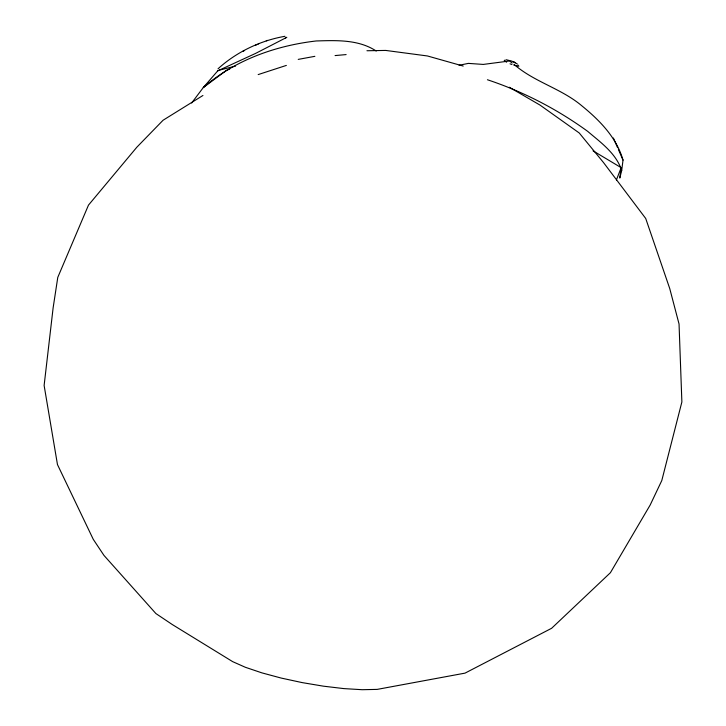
<?xml version="1.0" encoding="UTF-8"?>
<svg xmlns="http://www.w3.org/2000/svg" width="726" height="726" viewBox="0 0 726 726"><rect width="100%" height="100%" fill="white"/><g stroke="black" fill="none" stroke-linecap="round" stroke-linejoin="round"><path stroke-width="1.09" d="M616.41 179.994L621.147 167.652L619.786 178.061L621.701 170.465L623.017 160.11L618.407 149.511M191.628 103.019L203.253 87.601L218.09 70.449L217.519 70.957L255.634 53.388L286.824 37.325L285.309 37.906M218.036 68.788C236.322 52.081 260.652 40.456 285 36.3M202.935 95.487L163.069 120.244L136.824 147.233L88.481 205.113L57.781 277.377L53.116 307.933L44.123 385.461L57.472 464.586L93.255 539.318L103.954 555.39L155.89 613.552L172.262 624.523L232.665 661.64L245.343 667.276L261.895 672.866L281.234 678.075L302.17 682.603L323.469 686.179L343.879 688.602L362.165 689.7L377.184 689.391L465.03 673.129L551.633 628.28L610.403 572.714L650.187 504.997L661.794 480.548L681.877 401.968L679.046 324.014L669.744 288.567L645.713 218.472L603.497 162.542L579.23 132.976L540.017 105.088L509.343 87.256M242.847 51.374L244.571 50.502M255.479 45.248L257.086 44.504M258.193 44.014L258.737 43.796M266.27 40.792L267.34 40.366M229.761 69.034L226.684 70.195L203.253 87.601C234.643 60.231 275.272 45.702 316.227 40.965C336.501 40.357 358.571 39.376 376.24 51.038M258.175 74.587L286.353 65.413M219.179 70.177L235.578 66.102M459.077 65.258L468.388 63.389L483.28 64.423L509.534 60.984L512.211 63.008M298.232 59.387L314.875 56.329M335.076 55.575L346.13 54.586M505.069 60.176L504.225 60.458L506.603 62.2M366.948 50.747L385.706 50.43L427.433 55.966L463.215 66.066M506.131 59.732L511.785 61.084L517.202 63.861M513.881 65.231L518.881 66.248L517.847 64.95M487.427 79.751C523.264 91.63 557.151 109.163 587.688 131.361C600.783 142.523 616.138 153.377 621.701 170.465M510.024 63.797L511.966 64.56M514.444 62.254L515.415 62.735M513.654 61.864L514.289 62.182M593.051 150.836L620.176 167.071M513.999 64.351C534.182 82.02 561.271 88.445 581.835 105.814C599.658 120.353 616.501 137.395 623.017 160.11M613.397 138.022L617.599 147.696"/></g></svg>
